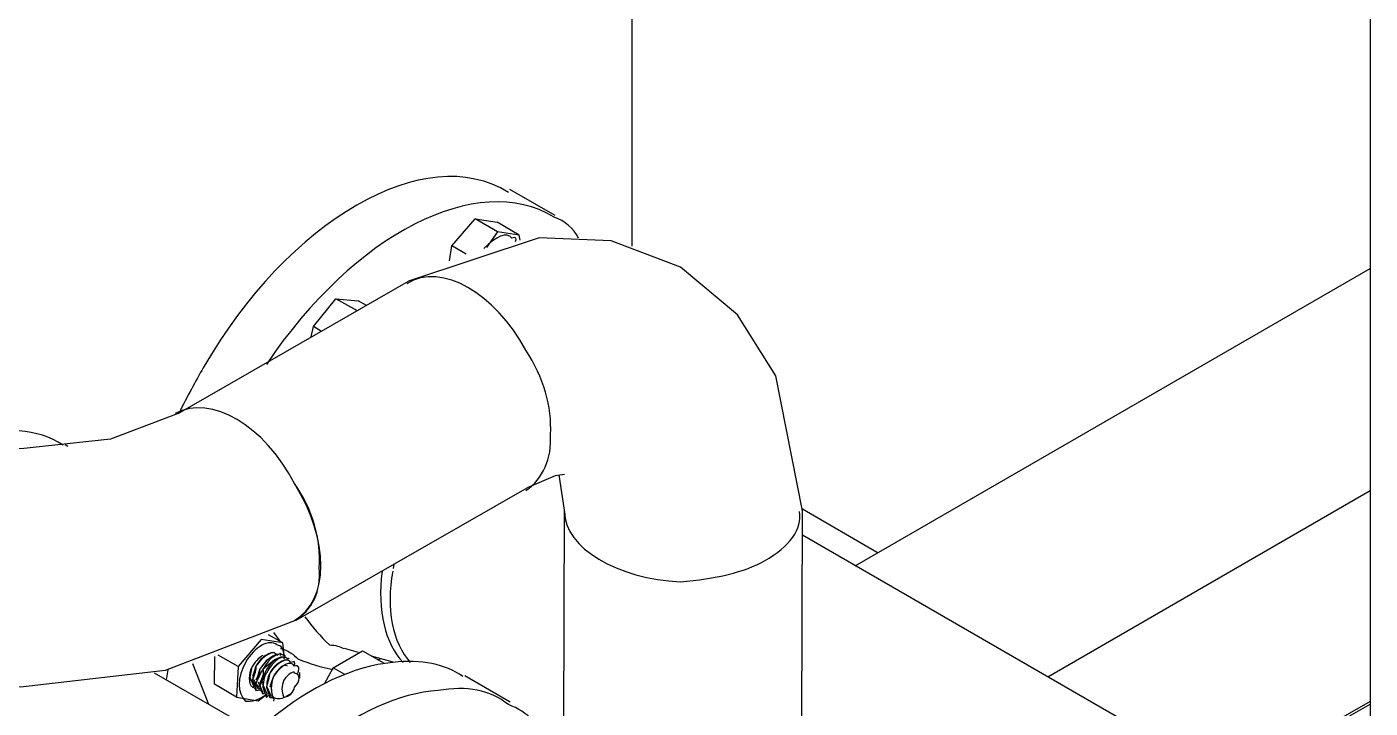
# Model space of a CAD drawing. Header units: inches. Extents: x 0.3 to 33.8, y 15.5 to 37.1.
# Drawn here: x 11.767 to 13.745, y 25.35 to 26.353 of the extents above; entities that cross this region are included whole.
import ezdxf

# ---------------------------------------------------------------- set-up
doc = ezdxf.new("R2010")
doc.units = ezdxf.units.IN
doc.header["$MEASUREMENT"] = 0

# ---------------------------------------------------------------- blocks, each defined once
blk = doc.blocks.new('60298_1')
at = {"transparency": 33554687}
for points in [[(12.6582, 27.5519), (12.6582, 26.0306)], [(13.7452, 26.9074), (13.7452, 24.3688)], [(12.5451, 26.0755), (12.4785, 26.1137)], [(12.3933, 26.0311), (12.4274, 26.0709)], [(12.4274, 26.0709), (12.4599, 26.0657)], [(12.4604, 26.0517), (12.4274, 26.0709)], [(12.4604, 26.0517), (12.4444, 26.0285)], [(12.4924, 26.0466), (12.4599, 26.0657)], [(12.4924, 26.0466), (12.4604, 26.0517)], [(12.9092, 25.6407), (12.8704, 25.8395), (12.8136, 25.9294), (12.73, 25.9996), (12.6277, 26.0383), (12.5219, 26.043), (12.3292, 25.9789)], [(12.3897, 26.0089), (12.3933, 26.0311)], [(12.4144, 26.0187), (12.3933, 26.0311)], [(12.4935, 26.0394), (12.4924, 26.0466)], [(12.9871, 25.5601), (13.7452, 25.9975)], [(11.99, 25.7843), (12.3292, 25.9789)], [(12.1893, 25.9123), (12.2223, 25.9531)], [(12.2223, 25.9531), (12.2554, 25.95)], [(12.2533, 25.9356), (12.2223, 25.9531)], [(12.2673, 25.9433), (12.2554, 25.95)], [(12.1862, 25.8968), (12.1893, 25.9123)], [(12.2012, 25.9051), (12.1893, 25.9123)], [(11.99, 25.7843), (11.8903, 25.7466), (11.7586, 25.7321), (11.6269, 25.7471), (11.5273, 25.7853)], [(11.8278, 25.7357), (11.8237, 25.7383)], [(12.559, 25.6944), (12.5451, 25.6923), (12.5038, 25.6748)], [(12.559, 25.6417), (12.5513, 25.6939)], [(12.164, 25.4801), (12.5038, 25.6748)], [(13.2707, 25.3964), (13.7452, 25.6706)], [(12.557, 25.0117), (12.559, 25.6417)], [(12.9076, 25.0107), (12.9092, 25.6407)], [(12.9092, 25.6438), (13.0207, 25.5792)], [(13.7452, 25.1222), (12.9092, 25.6051)], [(12.3076, 25.5622), (12.3065, 25.556)], [(12.164, 25.4801), (11.9709, 25.4057), (11.7581, 25.3815), (11.5448, 25.4068), (11.3522, 25.4816)], [(12.1444, 25.4465), (12.1232, 25.4584)], [(12.1304, 25.462), (12.1397, 25.4491)], [(12.1124, 25.4517), (12.0783, 25.4119)], [(12.1444, 25.4465), (12.1124, 25.4517)], [(12.1124, 25.4517), (12.1124, 25.4517)], [(12.1464, 25.4284), (12.1444, 25.4465)], [(12.2559, 25.4326), (12.2353, 25.4383)], [(12.0111, 25.4161), (12.0349, 25.3561)], [(12.0437, 25.3856), (12.0442, 25.4264)], [(12.0783, 25.4119), (12.0493, 25.4284)], [(12.1392, 25.4326), (12.1392, 25.4326)], [(12.1459, 25.429), (12.1459, 25.429)], [(12.1521, 25.4253), (12.1521, 25.4253)], [(12.1588, 25.4217), (12.1588, 25.4217)], [(12.2182, 25.4099), (12.2616, 25.4346)], [(12.2616, 25.4346), (12.2936, 25.4166)], [(12.3065, 25.4181), (12.275, 25.4269)], [(12.2843, 25.4217), (12.2884, 25.4233)], [(12.1046, 25.3159), (11.9554, 25.4021)], [(11.9729, 25.3923), (11.9755, 25.4068)], [(12.0783, 25.4119), (12.0762, 25.3665)], [(12.0953, 25.4), (12.0953, 25.3964)], [(12.0953, 25.3964), (12.1015, 25.3825)], [(12.0979, 25.4083), (12.0958, 25.3959), (12.1025, 25.382)], [(12.1015, 25.3969), (12.1015, 25.3969)], [(12.1692, 25.3944), (12.1692, 25.4031)], [(12.2058, 25.3861), (12.2182, 25.4099)], [(12.2358, 25.4), (12.2182, 25.4099)], [(12.4124, 25.3985), (12.479, 25.3598)], [(12.0762, 25.3665), (12.0437, 25.3856)], [(12.1015, 25.3928), (12.1082, 25.3784)], [(12.1015, 25.3825), (12.1015, 25.3825)], [(12.1077, 25.3933), (12.1077, 25.3933)], [(12.1082, 25.3892), (12.1144, 25.3747)], [(12.1082, 25.3784), (12.1082, 25.3784)], [(12.1144, 25.3897), (12.1144, 25.3866)], [(12.1144, 25.3856), (12.1211, 25.3711)], [(12.1206, 25.3856), (12.1206, 25.3856)], [(12.1206, 25.382), (12.1273, 25.3675)], [(12.1273, 25.382), (12.1278, 25.3758)], [(12.0762, 25.3665), (12.1082, 25.3613)], [(12.1082, 25.3613), (12.1206, 25.3711)], [(12.1144, 25.3747), (12.1144, 25.3747)], [(12.1211, 25.3711), (12.1211, 25.3711)], [(12.1273, 25.3675), (12.1273, 25.3675)], [(12.1562, 25.3716), (12.1485, 25.3675)], [(13.7452, 25.3603), (13.6946, 25.3314)], [(13.7008, 25.3308), (13.7452, 25.3561)]]:
    blk.add_lwpolyline(points, dxfattribs=at)
for points, knots in [([(12.4764, 26.1096), (12.3544, 26.186), (12.1527, 26.0695), (12.0271, 25.8514), (12.0156, 25.832), (12.0039, 25.8094), (11.991, 25.7843)], [0, 0, 0, 0, 1, 1, 1, 2, 2, 2, 2]), ([(12.5797, 26.0425), (12.5725, 26.057), (12.5596, 26.0675), (12.5436, 26.0734), (12.4312, 26.1417), (12.2497, 26.0492), (12.1201, 25.8565)], [0, 0, 0, 0, 1, 1, 1, 2, 2, 2, 2]), ([(12.4867, 26.0373), (12.4897, 26.0422), (12.4876, 26.0444), (12.4816, 26.0425), (12.4744, 26.052), (12.4579, 26.0449), (12.4403, 26.027)], [0, 0, 0, 0, 1, 1, 1, 2, 2, 2, 2]), ([(12.5384, 25.7533), (12.5408, 25.7936), (12.5279, 25.8374), (12.5022, 25.8772), (12.4567, 25.9616), (12.3783, 26.0071), (12.3267, 25.9753)], [0, 0, 0, 0, 1, 1, 1, 2, 2, 2, 2]), ([(12.5384, 25.7533), (12.5408, 25.7936), (12.5279, 25.8374), (12.5022, 25.8772), (12.4567, 25.9616), (12.3783, 26.0071), (12.3267, 25.9753)], [0, 0, 0, 0, 1, 1, 1, 2, 2, 2, 2]), ([(12.1976, 25.557), (12.2012, 25.5988), (12.1883, 25.6427), (12.1614, 25.681), (12.1171, 25.7668), (12.0387, 25.8123), (11.9858, 25.7843)], [0, 0, 0, 0, 1, 1, 1, 2, 2, 2, 2]), ([(12.1614, 25.4796), (12.213, 25.5083), (12.2134, 25.5989), (12.1614, 25.681), (12.1171, 25.7668), (12.0387, 25.8123), (11.9858, 25.7843)], [0, 0, 0, 0, 1, 1, 1, 2, 2, 2, 2]), ([(12.559, 25.6397), (12.559, 25.5862), (12.6373, 25.5408), (12.7295, 25.5364), (12.7807, 25.5404), (12.8253, 25.551), (12.8534, 25.5674)], [0, 0, 0, 0, 1, 1, 1, 2, 2, 2, 2]), ([(12.559, 25.6397), (12.559, 25.5862), (12.6373, 25.5408), (12.7295, 25.5364), (12.7807, 25.5404), (12.8253, 25.551), (12.8534, 25.5674)], [0, 0, 0, 0, 1, 1, 1, 2, 2, 2, 2]), ([(12.1769, 25.4847), (12.1873, 25.4701), (12.2, 25.4562), (12.213, 25.4434), (12.2219, 25.4435), (12.2286, 25.4407), (12.2337, 25.4383)], [0, 0, 0, 0, 1, 1, 1, 2, 2, 2, 2]), ([(12.1459, 25.4279), (12.1455, 25.4368), (12.1422, 25.4427), (12.1356, 25.4434), (12.124, 25.4531), (12.103, 25.441), (12.0891, 25.4176), (12.0771, 25.3961), (12.0771, 25.3718), (12.0891, 25.3608), (12.0981, 25.3597), (12.1096, 25.3625), (12.1201, 25.3711)], [0, 0, 0, 0, 1, 1, 1, 2, 2, 2, 3, 3, 3, 4, 4, 4, 4]), ([(12.1408, 25.4383), (12.1524, 25.4356), (12.1604, 25.4292), (12.1666, 25.4228), (12.1838, 25.4157), (12.2004, 25.411), (12.2182, 25.4073)], [0, 0, 0, 0, 1, 1, 1, 2, 2, 2, 2]), ([(12.306, 25.4176), (12.191, 25.4076), (12.0535, 25.2968), (11.96, 25.1336), (11.9129, 25.0533), (11.8811, 24.9611), (11.8671, 24.8754)], [0, 0, 0, 0, 1, 1, 1, 2, 2, 2, 2]), ([(12.1149, 25.4279), (12.1119, 25.4268), (12.105, 25.4207), (12.0994, 25.4124), (12.0931, 25.4), (12.0931, 25.3864), (12.0994, 25.3815), (12.1019, 25.3813), (12.1037, 25.3809), (12.1046, 25.3763)], [0, 0, 0, 0, 1, 1, 1, 2, 2, 2, 3, 3, 3, 3]), ([(12.1356, 25.4279), (12.1309, 25.438), (12.1169, 25.4299), (12.1046, 25.4124), (12.1041, 25.4078), (12.1018, 25.3999), (12.0994, 25.3918)], [0, 0, 0, 0, 1, 1, 1, 2, 2, 2, 2]), ([(12.1408, 25.4279), (12.1422, 25.4313), (12.1413, 25.432), (12.1356, 25.4279), (12.1317, 25.4375), (12.1177, 25.4294), (12.1046, 25.4124), (12.1049, 25.4073), (12.1026, 25.3994), (12.0994, 25.3918)], [0, 0, 0, 0, 1, 1, 1, 2, 2, 2, 3, 3, 3, 3]), ([(12.1201, 25.4279), (12.117, 25.4283), (12.1112, 25.4227), (12.1046, 25.4124), (12.1036, 25.4096), (12.1017, 25.4029), (12.0994, 25.3969)], [0, 0, 0, 0, 1, 1, 1, 2, 2, 2, 2]), ([(12.1459, 25.4279), (12.1374, 25.4343), (12.1234, 25.4262), (12.1098, 25.4073), (12.1106, 25.404), (12.1082, 25.3962), (12.1046, 25.3866)], [0, 0, 0, 0, 1, 1, 1, 2, 2, 2, 2]), ([(12.1459, 25.4228), (12.1486, 25.4276), (12.1478, 25.4283), (12.1459, 25.4279), (12.1382, 25.4338), (12.1242, 25.4257), (12.1149, 25.4073), (12.1114, 25.4036), (12.109, 25.3957), (12.1046, 25.3866)], [0, 0, 0, 0, 1, 1, 1, 2, 2, 2, 3, 3, 3, 3]), ([(12.1253, 25.4228), (12.1235, 25.4246), (12.1177, 25.419), (12.1098, 25.4073), (12.1101, 25.4058), (12.1081, 25.3992), (12.1046, 25.3918)], [0, 0, 0, 0, 1, 1, 1, 2, 2, 2, 2]), ([(12.1511, 25.4228), (12.1438, 25.4306), (12.1298, 25.4225), (12.1201, 25.4073), (12.117, 25.4003), (12.1147, 25.3925), (12.1098, 25.3815)], [0, 0, 0, 0, 1, 1, 1, 2, 2, 2, 2]), ([(12.1356, 25.4228), (12.1299, 25.4209), (12.1241, 25.4153), (12.1149, 25.4073), (12.1165, 25.4021), (12.1145, 25.3955), (12.1098, 25.3866)], [0, 0, 0, 0, 1, 1, 1, 2, 2, 2, 2]), ([(12.1511, 25.4228), (12.1551, 25.4239), (12.1542, 25.4246), (12.1511, 25.4228), (12.1446, 25.4301), (12.1306, 25.422), (12.1201, 25.4021), (12.1178, 25.3999), (12.1155, 25.392), (12.1149, 25.3815)], [0, 0, 0, 0, 1, 1, 1, 2, 2, 2, 3, 3, 3, 3]), ([(12.1562, 25.4176), (12.1502, 25.4268), (12.1362, 25.4188), (12.1253, 25.4021), (12.1234, 25.3966), (12.1211, 25.3888), (12.1201, 25.3815)], [0, 0, 0, 0, 1, 1, 1, 2, 2, 2, 2]), ([(12.1614, 25.4124), (12.1631, 25.4187), (12.1615, 25.4203), (12.1562, 25.4176), (12.151, 25.4264), (12.137, 25.4183), (12.1253, 25.4021), (12.1242, 25.3961), (12.1219, 25.3883), (12.1201, 25.3815)], [0, 0, 0, 0, 1, 1, 1, 2, 2, 2, 3, 3, 3, 3]), ([(12.1408, 25.4176), (12.1363, 25.4172), (12.1305, 25.4116), (12.1253, 25.4021), (12.1229, 25.3984), (12.121, 25.3918), (12.1201, 25.3815)], [0, 0, 0, 0, 1, 1, 1, 2, 2, 2, 2]), ([(12.1666, 25.4021), (12.1696, 25.4098), (12.1675, 25.4147), (12.1614, 25.4124), (12.1555, 25.4216), (12.1423, 25.414), (12.1304, 25.3969), (12.1261, 25.3859), (12.1261, 25.3708), (12.1304, 25.366), (12.1381, 25.3638), (12.1434, 25.3643), (12.1459, 25.366)], [0, 0, 0, 0, 1, 1, 1, 2, 2, 2, 3, 3, 3, 4, 4, 4, 4]), ([(12.1511, 25.4124), (12.1452, 25.4156), (12.1378, 25.4094), (12.1304, 25.3969), (12.1294, 25.3947), (12.1274, 25.3881), (12.1253, 25.3815)], [0, 0, 0, 0, 1, 1, 1, 2, 2, 2, 2]), ([(12.1614, 25.4021), (12.1709, 25.4002), (12.1709, 25.3906), (12.1614, 25.3815), (12.1607, 25.3728), (12.1524, 25.368), (12.1459, 25.366), (12.1421, 25.374), (12.1421, 25.3836), (12.1459, 25.3918), (12.1524, 25.4013), (12.1607, 25.4061), (12.1614, 25.4021)], [0, 0, 0, 0, 1, 1, 1, 2, 2, 2, 3, 3, 3, 4, 4, 4, 4]), ([(12.3731, 25.3763), (12.2576, 25.3691), (12.12, 25.2584), (12.0271, 25.0974), (11.9841, 25.023), (11.9538, 24.9399), (11.9394, 24.8599)], [0, 0, 0, 0, 1, 1, 1, 2, 2, 2, 2]), ([(12.0994, 25.3918), (12.1026, 25.3859), (12.1049, 25.3807), (12.1046, 25.3763), (12.11, 25.3778), (12.1111, 25.3774), (12.1098, 25.3763)], [0, 0, 0, 0, 1, 1, 1, 2, 2, 2, 2]), ([(12.1046, 25.3866), (12.109, 25.3822), (12.1114, 25.377), (12.1149, 25.3711), (12.1165, 25.3741), (12.1175, 25.3737), (12.1149, 25.3711)], [0, 0, 0, 0, 1, 1, 1, 2, 2, 2, 2]), ([(12.1149, 25.3815), (12.1155, 25.3785), (12.1178, 25.3733), (12.1201, 25.366), (12.1229, 25.3704), (12.1239, 25.37), (12.1201, 25.366)], [0, 0, 0, 0, 1, 1, 1, 2, 2, 2, 2]), ([(12.1201, 25.3815), (12.1219, 25.3747), (12.1242, 25.3696), (12.1253, 25.366), (12.1303, 25.3661), (12.1324, 25.3656), (12.1304, 25.3608)], [0, 0, 0, 0, 1, 1, 1, 2, 2, 2, 2]), ([(12.5384, 25.2937), (12.5258, 25.3233), (12.5048, 25.3455), (12.4764, 25.3556), (12.4499, 25.3772), (12.4151, 25.384), (12.3731, 25.3763)], [0, 0, 0, 0, 1, 1, 1, 2, 2, 2, 2])]:
    blk.add_open_spline(points, degree=3, knots=knots, dxfattribs=at)
for points in [[(11.8206, 25.7378), (11.7835, 25.7619), (11.7329, 25.766), (11.676, 25.7481)], [(12.5022, 25.6706), (12.5274, 25.6886), (12.5406, 25.7175), (12.5384, 25.7533)], [(12.5022, 25.6706), (12.5274, 25.6886), (12.5406, 25.7175), (12.5384, 25.7533)], [(12.8534, 25.5674), (12.8911, 25.5887), (12.9095, 25.6142), (12.905, 25.6397)], [(12.8534, 25.5674), (12.8911, 25.5887), (12.9095, 25.6142), (12.905, 25.6397)], [(12.1614, 25.4796), (12.1878, 25.4938), (12.201, 25.5228), (12.1976, 25.557)], [(12.2905, 25.5519), (12.2828, 25.4939), (12.2952, 25.4449), (12.3215, 25.4176)], [(12.306, 25.5519), (12.2958, 25.4971), (12.306, 25.447), (12.3318, 25.4176)], [(12.4093, 25.3969), (12.3833, 25.4156), (12.3485, 25.4225), (12.306, 25.4176)]]:
    blk.add_open_spline(points, degree=3, dxfattribs=at)

msp = doc.modelspace()

# ---------------------------------------------------------------- block references
msp.add_blockref('60298_1', (0, 0))

doc.saveas('drawing.dxf')
